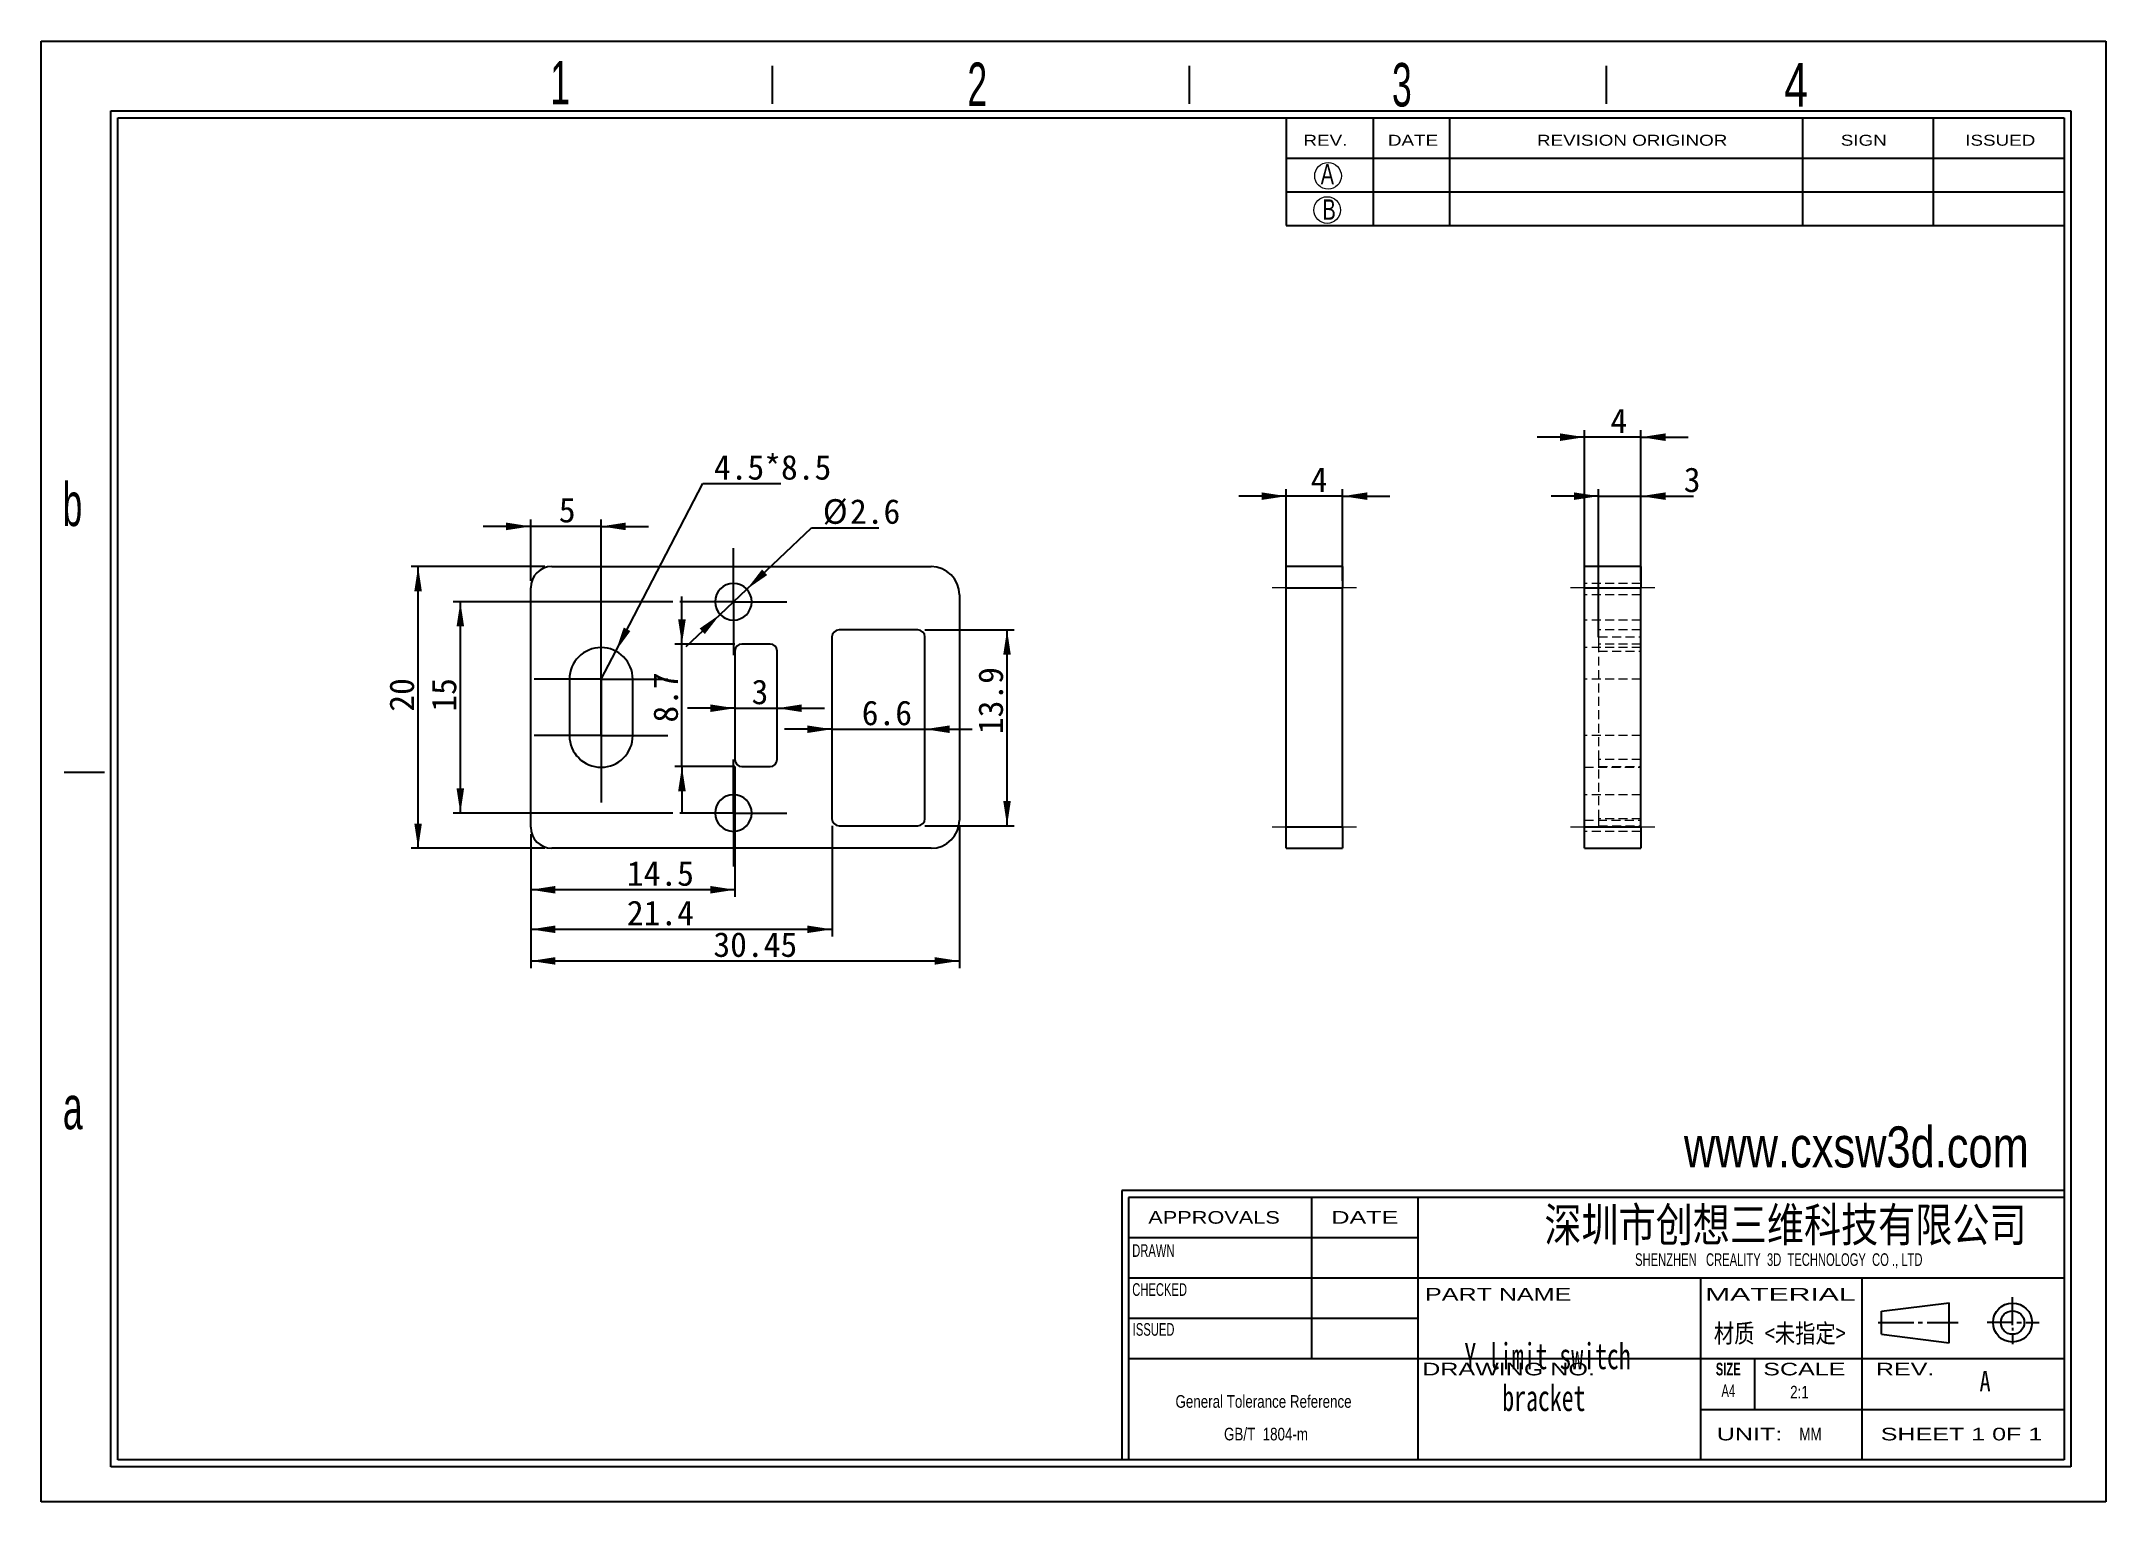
# Model space of a CAD drawing. Header units: millimetres. Extents: x 2 to 295, y 1 to 209.
import ezdxf

# ---------------------------------------------------------------- set-up
doc = ezdxf.new("R2010")
doc.units = ezdxf.units.MM
for name, pattern in [('CENTER', [10.16, 6.35, -1.27, 1.27, -1.27]), ('CENTERX2', [20.32, 12.7, -2.54, 2.54, -2.54]), ('HIDDEN', [1.905, 1.27, -0.635])]:
    doc.linetypes.add(name, pattern=pattern)
doc.layers.add('DIM', color=5, linetype='Continuous')
doc.layers.add('SLD-0', color=179, linetype='Continuous')
doc.layers.add('中心线', color=1, linetype='CENTER', lineweight=25)
doc.styles.add('SLDTEXTSTYLE0', font='arial.ttf', dxfattribs={"width": 0.7584})
doc.styles.add('SLDTEXTSTYLE1', font='arial.ttf', dxfattribs={"width": 0.63516})
doc.styles.add('SLDTEXTSTYLE10', font='', dxfattribs={"width": 0.67})
doc.styles.add('SLDTEXTSTYLE11', font='')
doc.styles.add('SLDTEXTSTYLE2', font='GOTHIC.TTF', dxfattribs={"width": 0.7304})
doc.styles.add('SLDTEXTSTYLE3', font='GOTHIC.TTF', dxfattribs={"width": 0.61171})
doc.styles.add('SLDTEXTSTYLE4', font='arialbd.ttf', dxfattribs={"width": 0.63516})
doc.styles.add('SLDTEXTSTYLE5', font='arial.ttf', dxfattribs={"width": 1.422})
doc.styles.add('SLDTEXTSTYLE6', font='arial.ttf', dxfattribs={"width": 1.2324})
doc.styles.add('SLDTEXTSTYLE7', font='arial.ttf', dxfattribs={"width": 1.7064})
doc.styles.add('SLDTEXTSTYLE8', font='', dxfattribs={"width": 0.8, "bigfont": 'bigfont'})
doc.styles.add('SLDTEXTSTYLE9', font='', dxfattribs={"width": 0.8})
doc.styles.get('SLDTEXTSTYLE10').set_extended_font_data('宋体')
doc.styles.get('SLDTEXTSTYLE11').set_extended_font_data('宋体')
doc.styles.get('SLDTEXTSTYLE8').set_extended_font_data('宋体', bold=True)
doc.styles.get('SLDTEXTSTYLE9').set_extended_font_data('宋体')
doc.dimstyles.new('SLDDIMSTYLE0', dxfattribs={"dimtxt": 3.5, "dimasz": 3.5, "dimexe": 0, "dimexo": 0.0625, "dimgap": 0.875, "dimtad": 2, "dimlfac": 0.5, "dimrnd": 1e-09, "dimzin": 12, "dimdsep": 46, "dimtxsty": 'SLDTEXTSTYLE10', "dimsah": 1, "dimcen": 0.09, "dimadec": 0, "dimazin": 3, "dimtfac": 1, "dimtofl": 0, "dimtmove": 0, "dimatfit": 3, "dimfxl": 0, "dimfrac": 2, "dimtolj": 1, "dimtzin": 12, "dimarcsym": 0})
doc.dimstyles.new('SLDDIMSTYLE1', dxfattribs={"dimtxt": 3.5, "dimasz": 3.5, "dimexe": 0, "dimexo": 0.0625, "dimgap": 0.875, "dimtad": 2, "dimlfac": 0.5, "dimrnd": 1e-09, "dimzin": 12, "dimdsep": 46, "dimtxsty": 'SLDTEXTSTYLE10', "dimsah": 1, "dimcen": 0.09, "dimadec": 0, "dimazin": 3, "dimtfac": 1, "dimtmove": 0, "dimatfit": 0, "dimfxl": 0, "dimfrac": 2, "dimtolj": 1, "dimtzin": 12, "dimarcsym": 0})
doc.dimstyles.new('SLDDIMSTYLE2', dxfattribs={"dimtxt": 3.5, "dimasz": 3.5, "dimexe": 0, "dimexo": 0.0625, "dimgap": 0.875, "dimtad": 0, "dimtih": 1, "dimtoh": 1, "dimlfac": 0.5, "dimrnd": 1e-09, "dimzin": 12, "dimdsep": 46, "dimtxsty": 'SLDTEXTSTYLE10', "dimsah": 1, "dimcen": 0, "dimadec": 0, "dimazin": 3, "dimtfac": 1, "dimtofl": 0, "dimtmove": 0, "dimatfit": 3, "dimfxl": 0, "dimfrac": 2, "dimtolj": 1, "dimtzin": 12, "dimarcsym": 0})
doc.dimstyles.new('SLDDIMSTYLE3', dxfattribs={"dimtxt": 3.5, "dimasz": 3.5, "dimexe": 0, "dimexo": 0.0625, "dimgap": 0.875, "dimtad": 0, "dimtih": 1, "dimtoh": 1, "dimlfac": 0.5, "dimrnd": 1e-09, "dimzin": 12, "dimdsep": 46, "dimtxsty": 'SLDTEXTSTYLE10', "dimsah": 1, "dimcen": 0, "dimadec": 0, "dimazin": 3, "dimtfac": 1, "dimtmove": 0, "dimatfit": 3, "dimfxl": 0, "dimfrac": 2, "dimtolj": 1, "dimtzin": 12, "dimarcsym": 0})

# ---------------------------------------------------------------- blocks, each defined once
blk = doc.blocks.new('SW_NOTE_0')
at = {"layer": 'SLD-0', "color": 0, "char_height": 1.7927, "attachment_point": 2, "style": 'SLDTEXTSTYLE0'}
for s, insert in [('General Tolerance Reference ', (13.02, 2.31)), (' GB/T  1804-m', (13.11, -2.32))]:
    blk.add_mtext(s, dxfattribs=dict(at, insert=insert))
blk = doc.blocks.new('SW_NOTE_1')
at = {"layer": 'SLD-0', "color": 0, "attachment_point": 2, "style": 'SLDTEXTSTYLE10'}
for s, insert, char_height in [(' Y limit switch ', (11.17, 4.31), 3.7042), ('bracket', (11.5, -1.63), 3.704)]:
    blk.add_mtext(s, dxfattribs=dict(at, insert=insert, char_height=char_height))
blk = doc.blocks.new('_D')
at = {"layer": 'DIM'}
for p, q in [((132.25, 97.08), (132.25, 77.08)), ((71.35, 96.08), (71.35, 77.08)), ((71.35, 78.08), (132.25, 78.08))]:
    blk.add_line(p, q, dxfattribs=at)
for points in [[(71.35, 78.08), (74.85, 77.55), (74.85, 78.62)], [(132.25, 78.08), (128.75, 78.62), (128.75, 77.55)]]:
    blk.add_solid(points, dxfattribs=at)
at = {"layer": 'DIM', "insert": (97.3, 82.16), "char_height": 3.5, "attachment_point": 1, "style": 'SLDTEXTSTYLE11'}
blk.add_mtext('30.45', dxfattribs=at)
blk = doc.blocks.new('_D_1')
at = {"layer": 'DIM'}
for p, q in [((73.35, 134.08), (54.35, 134.08)), ((55.35, 94.08), (55.35, 134.08)), ((73.35, 94.08), (54.35, 94.08))]:
    blk.add_line(p, q, dxfattribs=at)
for points in [[(55.35, 134.08), (54.81, 130.58), (55.88, 130.58)], [(55.35, 94.08), (55.88, 97.58), (54.81, 97.58)]]:
    blk.add_solid(points, dxfattribs=at)
at = {"layer": 'DIM', "insert": (51.27, 113.48), "char_height": 3.5, "attachment_point": 1, "rotation": 90, "style": 'SLDTEXTSTYLE11'}
blk.add_mtext('20', dxfattribs=at)
blk = doc.blocks.new('_D_2')
at = {"layer": 'DIM'}
for p, q in [((91.55, 129.08), (60.35, 129.08)), ((61.35, 99.08), (61.35, 129.08)), ((91.55, 99.08), (60.35, 99.08))]:
    blk.add_line(p, q, dxfattribs=at)
for points in [[(61.35, 129.08), (60.81, 125.58), (61.88, 125.58)], [(61.35, 99.08), (61.88, 102.58), (60.81, 102.58)]]:
    blk.add_solid(points, dxfattribs=at)
at = {"layer": 'DIM', "insert": (57.27, 113.48), "char_height": 3.5, "attachment_point": 1, "rotation": 90, "style": 'SLDTEXTSTYLE11'}
blk.add_mtext('15', dxfattribs=at)
blk = doc.blocks.new('_D_3')
at = {"layer": 'DIM'}
for p, q in [((100.35, 105.68), (100.35, 87.19)), ((71.35, 96.08), (71.35, 87.19)), ((100.35, 88.19), (71.35, 88.19))]:
    blk.add_line(p, q, dxfattribs=at)
for points in [[(71.35, 88.19), (74.85, 87.65), (74.85, 88.73)], [(100.35, 88.19), (96.85, 88.73), (96.85, 87.65)]]:
    blk.add_solid(points, dxfattribs=at)
at = {"layer": 'DIM', "insert": (85.01, 92.26), "char_height": 3.5, "attachment_point": 1, "style": 'SLDTEXTSTYLE11'}
blk.add_mtext('14.5', dxfattribs=at)
blk = doc.blocks.new('_D_4')
at = {"layer": 'DIM'}
for p, q in [((114.15, 97.28), (114.15, 81.57)), ((71.35, 96.08), (71.35, 81.57)), ((114.15, 82.57), (71.35, 82.57))]:
    blk.add_line(p, q, dxfattribs=at)
for points in [[(71.35, 82.57), (74.85, 82.04), (74.85, 83.11)], [(114.15, 82.57), (110.65, 83.11), (110.65, 82.04)]]:
    blk.add_solid(points, dxfattribs=at)
at = {"layer": 'DIM', "insert": (85.01, 86.65), "char_height": 3.5, "attachment_point": 1, "style": 'SLDTEXTSTYLE11'}
blk.add_mtext('21.4', dxfattribs=at)
blk = doc.blocks.new('_D_5')
at = {"layer": 'DIM'}
for p, q in [((100.35, 113.97), (93.61, 113.97)), ((100.35, 113.97), (106.35, 113.97)), ((106.35, 113.97), (113.08, 113.97))]:
    blk.add_line(p, q, dxfattribs=at)
for points in [[(100.35, 113.97), (96.85, 114.51), (96.85, 113.43)], [(106.35, 113.97), (109.85, 113.43), (109.85, 114.51)]]:
    blk.add_solid(points, dxfattribs=at)
at = {"layer": 'DIM', "insert": (102.72, 118.04), "char_height": 3.5, "attachment_point": 1, "style": 'SLDTEXTSTYLE11'}
blk.add_mtext('3', dxfattribs=at)
blk = doc.blocks.new('_D_6')
at = {"layer": 'DIM'}
for p, q in [((92.83, 123.08), (92.83, 129.82)), ((100.35, 123.08), (91.83, 123.08)), ((92.83, 105.68), (92.83, 123.08)), ((100.35, 105.68), (91.83, 105.68)), ((92.83, 105.68), (92.83, 98.95))]:
    blk.add_line(p, q, dxfattribs=at)
for points in [[(92.83, 123.08), (93.37, 126.58), (92.29, 126.58)], [(92.83, 105.68), (92.29, 102.18), (93.37, 102.18)]]:
    blk.add_solid(points, dxfattribs=at)
at = {"layer": 'DIM', "insert": (88.76, 111.93), "char_height": 3.5, "attachment_point": 1, "rotation": 90, "style": 'SLDTEXTSTYLE11'}
blk.add_mtext('8.7', dxfattribs=at)
blk = doc.blocks.new('_D_7')
at = {"layer": 'DIM'}
for p, q in [((114.15, 110.99), (107.41, 110.99)), ((114.15, 110.99), (127.35, 110.99)), ((127.35, 110.99), (134.08, 110.99))]:
    blk.add_line(p, q, dxfattribs=at)
for points in [[(114.15, 110.99), (110.65, 111.52), (110.65, 110.45)], [(127.35, 110.99), (130.85, 110.45), (130.85, 111.52)]]:
    blk.add_solid(points, dxfattribs=at)
at = {"layer": 'DIM', "insert": (118.38, 115.06), "char_height": 3.5, "attachment_point": 1, "style": 'SLDTEXTSTYLE11'}
blk.add_mtext('6.6', dxfattribs=at)
blk = doc.blocks.new('_D_8')
at = {"layer": 'DIM'}
for p, q in [((127.35, 125.08), (140.02, 125.08)), ((139.02, 97.28), (139.02, 125.08)), ((127.35, 97.28), (140.02, 97.28))]:
    blk.add_line(p, q, dxfattribs=at)
for points in [[(139.02, 125.08), (138.48, 121.58), (139.55, 121.58)], [(139.02, 97.28), (139.55, 100.78), (138.48, 100.78)]]:
    blk.add_solid(points, dxfattribs=at)
at = {"layer": 'DIM', "insert": (134.94, 110.29), "char_height": 3.5, "attachment_point": 1, "rotation": 90, "style": 'SLDTEXTSTYLE11'}
blk.add_mtext('13.9', dxfattribs=at)
blk = doc.blocks.new('_D_9')
at = {"layer": 'DIM'}
for p, q in [((71.35, 132.08), (71.35, 140.79)), ((81.35, 120.58), (81.35, 140.79)), ((71.35, 139.79), (64.61, 139.79)), ((81.35, 139.79), (71.35, 139.79)), ((81.35, 139.79), (88.08, 139.79))]:
    blk.add_line(p, q, dxfattribs=at)
for points in [[(71.35, 139.79), (67.85, 140.33), (67.85, 139.25)], [(81.35, 139.79), (84.85, 139.25), (84.85, 140.33)]]:
    blk.add_solid(points, dxfattribs=at)
at = {"layer": 'DIM', "insert": (75.34, 143.86), "char_height": 3.5, "attachment_point": 1, "style": 'SLDTEXTSTYLE11'}
blk.add_mtext('5', dxfattribs=at)
blk = doc.blocks.new('_D_10')
at = {"layer": 'DIM'}
for p, q in [((83.42, 122.08), (95.79, 145.86)), ((95.79, 145.86), (106.9, 145.86)), ((81.35, 118.08), (83.42, 122.08))]:
    blk.add_line(p, q, dxfattribs=at)
blk.add_solid([(83.42, 122.08), (85.51, 124.93), (84.56, 125.43)], dxfattribs=at)
at = {"layer": 'DIM', "insert": (97.38, 149.93), "char_height": 3.5, "attachment_point": 1, "style": 'SLDTEXTSTYLE11'}
blk.add_mtext('4.5*8.5', dxfattribs=at)
blk = doc.blocks.new('_D_11')
at = {"layer": 'DIM'}
for p, q in [((102.04, 130.87), (111.25, 139.59)), ((111.25, 139.59), (120.79, 139.59)), ((98.26, 127.3), (102.04, 130.87)), ((98.26, 127.3), (93.37, 122.67))]:
    blk.add_line(p, q, dxfattribs=at)
blk.add_arc((100.15, 129.08), 2.6, 202.3543, 248.9625, dxfattribs=at)
for points in [[(102.04, 130.87), (104.95, 132.88), (104.21, 133.67)], [(98.26, 127.3), (95.34, 125.29), (96.08, 124.5)]]:
    blk.add_solid(points, dxfattribs=at)
at = {"layer": 'DIM', "char_height": 3.5, "attachment_point": 1, "style": 'SLDTEXTSTYLE11'}
for s, insert in [('%%c', (112.84, 143.66)), ('2.6', (116.71, 143.66))]:
    blk.add_mtext(s, dxfattribs=dict(at, insert=insert))
blk = doc.blocks.new('SW_CENTERMARKSYMBOL_0')
at = {"layer": '中心线', "color": 0}
for p, q in [((0, 5), (0, 9.5)), ((0, 0), (0, 5)), ((-5, 0), (-9.5, 0)), ((0, 0), (-5, 0)), ((0, 0), (0, -5)), ((0, 0), (5, 0)), ((5, 0), (9.5, 0)), ((0, -5), (0, -9.5))]:
    blk.add_line(p, q, dxfattribs=at)
blk = doc.blocks.new('SW_CENTERMARKSYMBOL_1')
at = {"layer": '中心线', "color": 0}
for p, q in [((0, 5), (0, 9.5)), ((0, 0), (0, 5)), ((-5, 0), (-9.5, 0)), ((0, 0), (-5, 0)), ((0, 0), (0, -5)), ((0, 0), (5, 0)), ((5, 0), (9.5, 0)), ((0, -5), (0, -9.5))]:
    blk.add_line(p, q, dxfattribs=at)
blk = doc.blocks.new('SW_CENTERMARKSYMBOL_2')
at = {"layer": '中心线', "color": 0}
for p, q in [((0, 5), (0, 7.6)), ((0, 0), (0, 5)), ((-5, 0), (-7.6, 0)), ((0, 0), (-5, 0)), ((0, 0), (0, -5)), ((0, 0), (5, 0)), ((5, 0), (7.6, 0)), ((0, -5), (0, -7.6))]:
    blk.add_line(p, q, dxfattribs=at)
blk = doc.blocks.new('SW_CENTERMARKSYMBOL_3')
at = {"layer": '中心线', "color": 0}
for p, q in [((0, 5), (0, 7.6)), ((0, 0), (0, 5)), ((-5, 0), (-7.6, 0)), ((0, 0), (-5, 0)), ((0, 0), (0, -5)), ((0, 0), (5, 0)), ((5, 0), (7.6, 0)), ((0, -5), (0, -7.6))]:
    blk.add_line(p, q, dxfattribs=at)
blk = doc.blocks.new('_D_12')
at = {"layer": 'DIM'}
for p, q in [((178.69, 144.08), (171.96, 144.08)), ((178.69, 132.08), (178.69, 145.08)), ((186.69, 144.08), (178.69, 144.08)), ((186.69, 132.08), (186.69, 145.08)), ((186.69, 144.08), (193.42, 144.08))]:
    blk.add_line(p, q, dxfattribs=at)
for points in [[(178.69, 144.08), (175.19, 144.62), (175.19, 143.55)], [(186.69, 144.08), (190.19, 143.55), (190.19, 144.62)]]:
    blk.add_solid(points, dxfattribs=at)
at = {"layer": 'DIM', "insert": (182.15, 148.16), "char_height": 3.5, "attachment_point": 1, "style": 'SLDTEXTSTYLE11'}
blk.add_mtext('4', dxfattribs=at)
blk = doc.blocks.new('_D_13')
at = {"layer": 'DIM'}
for p, q in [((223.07, 144.08), (216.34, 144.08)), ((223.07, 124.08), (223.07, 145.08)), ((223.07, 144.08), (229.07, 144.08)), ((229.07, 132.08), (229.07, 145.08)), ((229.07, 144.08), (236.52, 144.08))]:
    blk.add_line(p, q, dxfattribs=at)
for points in [[(223.07, 144.08), (219.57, 144.62), (219.57, 143.55)], [(229.07, 144.08), (232.57, 143.55), (232.57, 144.62)]]:
    blk.add_solid(points, dxfattribs=at)
at = {"layer": 'DIM', "insert": (235.16, 148.16), "char_height": 3.5, "attachment_point": 1, "style": 'SLDTEXTSTYLE11'}
blk.add_mtext('3', dxfattribs=at)
blk = doc.blocks.new('_D_14')
at = {"layer": 'DIM'}
for p, q in [((221.07, 132.08), (221.07, 153.46)), ((229.07, 132.08), (229.07, 153.46)), ((221.07, 152.46), (214.34, 152.46)), ((229.07, 152.46), (221.07, 152.46)), ((229.07, 152.46), (235.8, 152.46))]:
    blk.add_line(p, q, dxfattribs=at)
for points in [[(221.07, 152.46), (217.57, 153), (217.57, 151.92)], [(229.07, 152.46), (232.57, 151.92), (232.57, 153)]]:
    blk.add_solid(points, dxfattribs=at)
at = {"layer": 'DIM', "insert": (224.75, 156.53), "char_height": 3.5, "attachment_point": 1, "style": 'SLDTEXTSTYLE11'}
blk.add_mtext('4', dxfattribs=at)

msp = doc.modelspace()

# ---------------------------------------------------------------- linework, layer by layer
at = {"color": 7, "linetype": 'Continuous', "lineweight": 25}
for p, q in [((74.346, 134.085), (128.246, 134.085)), ((178.689, 131.085), (178.689, 134.085)), ((186.689, 134.085), (178.689, 134.085)), ((186.689, 134.085), (186.689, 131.085)), ((221.072, 131.085), (221.072, 134.085)), ((229.072, 134.085), (221.072, 134.085)), ((229.072, 134.085), (229.072, 131.085)), ((71.346, 97.085), (71.346, 131.085)), ((132.246, 130.085), (132.246, 98.085)), ((178.689, 97.085), (178.689, 131.085)), ((178.689, 131.085), (186.689, 131.085)), ((186.689, 97.085), (186.689, 131.085)), ((221.072, 97.085), (221.072, 131.085)), ((221.072, 131.085), (229.072, 131.085)), ((229.072, 97.085), (229.072, 131.085)), ((114.146, 124.085), (114.146, 98.285)), ((126.346, 125.085), (115.146, 125.085)), ((127.346, 98.285), (127.346, 124.085)), ((100.346, 122.085), (100.346, 106.685)), ((105.346, 123.085), (101.346, 123.085)), ((106.346, 106.685), (106.346, 122.085)), ((76.846, 118.085), (76.846, 110.085)), ((85.846, 110.085), (85.846, 118.085)), ((101.346, 105.685), (105.346, 105.685)), ((115.146, 97.285), (126.346, 97.285)), ((186.689, 97.085), (178.689, 97.085)), ((178.689, 94.085), (178.689, 97.085)), ((186.689, 97.085), (186.689, 94.085)), ((229.072, 97.085), (221.072, 97.085)), ((221.072, 94.085), (221.072, 97.085)), ((229.072, 97.085), (229.072, 94.085)), ((128.246, 94.085), (74.346, 94.085)), ((178.689, 94.085), (186.689, 94.085)), ((221.072, 94.085), (229.072, 94.085))]:
    msp.add_line(p, q, dxfattribs=at)
at = {"color": 7, "linetype": 'HIDDEN', "lineweight": 18}
for p, q in [((229.072, 131.685), (221.072, 131.685)), ((229.072, 130.085), (221.072, 130.085)), ((229.072, 126.485), (221.072, 126.485)), ((229.072, 125.085), (223.072, 125.085)), ((223.072, 124.085), (223.072, 125.085)), ((223.072, 123.085), (223.072, 124.085)), ((223.072, 124.085), (229.072, 124.085)), ((229.072, 122.585), (221.072, 122.585)), ((229.072, 123.085), (223.072, 123.085)), ((223.072, 122.085), (223.072, 123.085)), ((223.072, 122.085), (229.072, 122.085)), ((223.072, 106.685), (223.072, 122.085)), ((229.072, 118.085), (221.072, 118.085)), ((229.072, 110.085), (221.072, 110.085)), ((229.072, 106.685), (223.072, 106.685)), ((223.072, 105.685), (223.072, 106.685)), ((223.072, 105.685), (229.072, 105.685)), ((223.072, 98.285), (223.072, 105.685)), ((221.072, 105.585), (229.072, 105.585)), ((229.072, 101.685), (221.072, 101.685)), ((221.072, 98.085), (229.072, 98.085)), ((223.072, 97.285), (223.072, 98.285)), ((229.072, 98.285), (223.072, 98.285)), ((223.072, 97.285), (229.072, 97.285)), ((229.072, 96.485), (221.072, 96.485))]:
    msp.add_line(p, q, dxfattribs=at)
at = {"color": 7, "linetype": 'Continuous', "lineweight": 25}
for centre, radius, start, end in [((74.346, 131.085), 3, 90, 180), ((128.246, 130.085), 4, 0, 90), ((100.146, 129.085), 2.6, 90, 270), ((100.146, 129.085), 2.6, 270, 90), ((115.146, 124.085), 1, 90, 180), ((126.346, 124.085), 1, 0, 90), ((81.346, 118.085), 4.5, 0, 180), ((101.346, 122.085), 1, 90, 180), ((105.346, 122.085), 1, 0, 90), ((81.346, 110.085), 4.5, 180, 0), ((101.346, 106.685), 1, 180, 270), ((105.346, 106.685), 1, 270, 0), ((100.146, 99.085), 2.6, 90, 270), ((100.146, 99.085), 2.6, 270, 90), ((74.346, 97.085), 3, 180, 270), ((115.146, 98.285), 1, 180, 270), ((126.346, 98.285), 1, 270, 0), ((128.246, 98.085), 4, 270, 0)]:
    msp.add_arc(centre, radius, start, end, dxfattribs=at)
at = {"layer": 'SLD-0'}
for p, q in [((1.812, 208.674), (295.107, 208.674)), ((1.812, 1.294), (1.812, 208.674)), ((295.107, 208.674), (295.107, 1.294)), ((12.675, 7.219), (12.675, 197.811)), ((12.675, 197.811), (289.181, 197.811)), ((252.017, 197.811), (252.017, 182.514)), ((270.599, 197.811), (270.599, 182.514)), ((289.181, 197.811), (289.181, 7.219)), ((289.181, 7.219), (12.675, 7.219)), ((295.107, 1.294), (1.812, 1.294))]:
    msp.add_line(p, q, dxfattribs=at)
at = {"layer": 'SLD-0', "color": 6, "linetype": 'Continuous'}
for p, q in [((105.701, 199.786), (105.701, 205.169)), ((164.952, 199.786), (164.952, 205.169)), ((224.204, 199.786), (224.204, 205.169)), ((11.687, 6.231), (11.687, 198.799)), ((11.687, 198.799), (290.169, 198.799)), ((290.169, 198.799), (290.169, 6.231)), ((10.805, 104.853), (5.068, 104.853)), ((290.169, 6.231), (11.687, 6.231))]:
    msp.add_line(p, q, dxfattribs=at)
at = {"layer": 'SLD-0', "color": 179, "linetype": 'Continuous'}
for p, q in [((178.659, 197.811), (178.659, 182.514)), ((191.05, 197.811), (191.05, 182.514)), ((201.886, 197.811), (201.886, 182.514)), ((178.659, 192.074), (289.181, 192.074)), ((178.659, 187.294), (289.181, 187.294)), ((178.659, 182.514), (289.181, 182.514)), ((289.181, 45.462), (155.33, 45.462)), ((155.33, 45.462), (155.33, 7.219)), ((289.181, 44.506), (156.286, 44.506)), ((156.286, 44.506), (156.286, 7.219)), ((182.281, 44.506), (182.281, 21.56)), ((197.398, 44.506), (197.398, 7.219)), ((197.398, 38.77), (156.286, 38.77)), ((289.181, 33.033), (156.286, 33.033)), ((237.553, 33.033), (237.553, 7.219)), ((260.499, 7.219), (260.499, 33.033)), ((263.255, 28.354), (272.888, 29.538)), ((272.888, 23.846), (272.888, 29.538)), ((281.869, 26.35), (281.869, 30.316)), ((197.398, 27.297), (156.286, 27.297)), ((262.786, 26.733), (267.83, 26.733)), ((263.255, 25.106), (263.255, 28.354)), ((268.461, 26.733), (269.091, 26.733)), ((269.722, 26.733), (274.136, 26.733)), ((281.869, 26.733), (278.268, 26.733)), ((282.5, 26.733), (283.13, 26.733)), ((283.761, 26.733), (285.653, 26.733)), ((263.255, 25.106), (272.888, 23.846)), ((281.869, 25.966), (281.869, 25.583)), ((281.869, 25.2), (281.869, 23.667)), ((289.181, 21.56), (156.286, 21.56)), ((245.202, 21.56), (245.202, 14.39)), ((237.553, 14.39), (289.181, 14.39))]:
    msp.add_line(p, q, dxfattribs=at)
at = {"layer": 'SLD-0', "lineweight": 18}
for centre in [(184.622, 189.564), (184.499, 184.715)]:
    msp.add_circle(centre, 1.894, dxfattribs=at)
at = {"layer": 'SLD-0', "color": 179, "linetype": 'Continuous'}
for radius in [2.771, 1.669]:
    msp.add_circle((281.869, 26.733), radius, dxfattribs=at)
at = {"layer": '中心线', "linetype": 'CENTERX2', "lineweight": 18}
for p, q in [((188.689, 131.085), (176.689, 131.085)), ((231.072, 131.085), (219.072, 131.085)), ((188.689, 97.085), (176.689, 97.085)), ((231.072, 97.085), (219.072, 97.085))]:
    msp.add_line(p, q, dxfattribs=at)

# ---------------------------------------------------------------- block references
at = {"layer": 'SLD-0'}
msp.add_blockref('SW_NOTE_1', (203.791, 19.507), dxfattribs=at)
at = {"layer": 'SLD-0', "color": 179}
msp.add_blockref('SW_NOTE_0', (162.438, 14.111), dxfattribs=at)
at = {"layer": '中心线'}
for name, p in [('SW_CENTERMARKSYMBOL_2', (100.146, 129.085)), ('SW_CENTERMARKSYMBOL_1', (81.346, 118.085)), ('SW_CENTERMARKSYMBOL_0', (81.346, 110.085)), ('SW_CENTERMARKSYMBOL_3', (100.146, 99.085))]:
    msp.add_blockref(name, p, dxfattribs=at)

# ---------------------------------------------------------------- texts
at = {"layer": 'SLD-0'}
for s, insert, char_height, attachment_point, style in [('1', (74.111, 205.899), 6.172, 1, 'SLDTEXTSTYLE3'), ('2', (133.388, 205.655), 6.172, 1, 'SLDTEXTSTYLE3'), ('3', (193.707, 205.593), 6.172, 1, 'SLDTEXTSTYLE3'), ('4', (249.441, 205.587), 6.172, 1, 'SLDTEXTSTYLE2'), ('A', (183.578, 191.252), 2.903, 1, 'SLDTEXTSTYLE2'), ('B', (183.832, 186.237), 2.903, 1, 'SLDTEXTSTYLE2'), ('b', (4.835, 146.019), 6.172, 1, 'SLDTEXTSTYLE3'), ('a', (4.88, 60.351), 6.172, 1, 'SLDTEXTSTYLE3'), ('深圳市创想三维科技有限公司', (249.607, 43.039), 4.82808, 2, 'SLDTEXTSTYLE8'), ('材质 <未指定> ', (248.815, 26.525), 2.6458, 2, 'SLDTEXTSTYLE8'), ('A', (277.178, 19.854), 2.91, 1, 'SLDTEXTSTYLE9')]:
    msp.add_mtext(s, dxfattribs=dict(at, insert=insert, char_height=char_height, attachment_point=attachment_point, style=style))
at = {"layer": 'SLD-0', "color": 179}
for s, insert, char_height, attachment_point, style in [('REV.', (181.129, 195.4), 1.5536, 1, 'SLDTEXTSTYLE6'), ('DATE', (193.126, 195.4), 1.5536, 1, 'SLDTEXTSTYLE6'), ('REVISION ORIGINOR', (214.308, 195.4), 1.55363, 1, 'SLDTEXTSTYLE6'), ('SIGN', (257.466, 195.4), 1.5536, 1, 'SLDTEXTSTYLE6'), ('ISSUED', (275.148, 195.4), 1.5536, 1, 'SLDTEXTSTYLE6'), ('APPROVALS', (168.427, 42.563), 1.7927, 2, 'SLDTEXTSTYLE6'), ('DATE', (189.85, 42.563), 1.7927, 2, 'SLDTEXTSTYLE5'), ('DRAWN', (159.804, 37.853), 1.7927, 2, 'SLDTEXTSTYLE1'), ('SHENZHEN   CREALITY  3D  TECHNOLOGY  CO ., LTD', (248.66, 36.569), 1.79265, 2, 'SLDTEXTSTYLE1'), ('CHECKED', (160.696, 32.315), 1.7927, 2, 'SLDTEXTSTYLE1'), ('PART NAME', (208.794, 31.645), 1.7927, 2, 'SLDTEXTSTYLE5'), ('MATERIAL', (248.88, 31.645), 1.7927, 2, 'SLDTEXTSTYLE7'), ('ISSUED', (159.837, 26.654), 1.7927, 2, 'SLDTEXTSTYLE1'), ('DRAWING NO.', (210.268, 21.022), 1.79265, 2, 'SLDTEXTSTYLE5'), ('SIZE', (241.479, 21.022), 1.7927, 2, 'SLDTEXTSTYLE4'), ('SCALE', (252.289, 21.022), 1.7927, 2, 'SLDTEXTSTYLE5'), ('REV.', (266.61, 21.022), 1.7927, 2, 'SLDTEXTSTYLE5'), ('A4', (241.49, 17.953), 1.7927, 2, 'SLDTEXTSTYLE1'), ('2:1', (251.596, 17.745), 1.7927, 2, 'SLDTEXTSTYLE0'), ('UNIT:', (244.499, 11.791), 1.7927, 2, 'SLDTEXTSTYLE5'), ('MM', (253.161, 11.791), 1.7927, 2, 'SLDTEXTSTYLE0'), ('SHEET 1 0F 1', (274.62, 11.791), 1.79265, 2, 'SLDTEXTSTYLE5')]:
    msp.add_mtext(s, dxfattribs=dict(at, insert=insert, char_height=char_height, attachment_point=attachment_point, style=style))
at = {"layer": 'SLD-0', "color": 5, "insert": (235.183, 54.585), "char_height": 5.82083, "attachment_point": 1, "style": 'SLDTEXTSTYLE0'}
msp.add_mtext('www.cxsw3d.com', dxfattribs=at)

# ---------------------------------------------------------------- dimensions: what is measured, and where the dimension line sits
at = {"layer": 'DIM'}
for base, p1, p2, picture, middle in [((221.072, 152.461), (229.072, 131.085), (221.072, 131.085), '_D_14', (225.435, 152.461)), ((178.689, 144.085), (186.689, 131.085), (178.689, 131.085), '_D_12', (182.828, 144.085)), ((229.072, 144.085), (223.072, 123.085), (229.072, 131.085), '_D_13', (235.844, 144.085))]:
    dim = msp.add_linear_dim(base=base, p1=p1, p2=p2, dimstyle='SLDDIMSTYLE1', dxfattribs=at)
    dim.commit()
    dim.dimension.update_dxf_attribs({"geometry": picture, "text_midpoint": middle, "dimtype": 160})
dim = msp.add_radius_dim(center=(81.346, 118.085), mpoint=(83.422, 122.077), text='4.5*8.5', dimstyle='SLDDIMSTYLE2', override={"dimpost": '<>'}, dxfattribs=at)
dim.commit()
dim.dimension.update_dxf_attribs({"geometry": '_D_10', "text_midpoint": (102.139, 147.896), "dimtype": 164})
for base, p1, p2, angle, dimstyle, picture, middle in [((71.346, 139.789), (81.346, 119.585), (71.346, 131.085), 0, 'SLDDIMSTYLE1', '_D_9', (76.021, 139.789)), ((55.346, 134.085), (74.346, 94.085), (74.346, 134.085), 90, 'SLDDIMSTYLE0', '_D_1', (55.346, 114.845)), ((61.346, 129.085), (92.546, 99.085), (92.546, 129.085), 90, 'SLDDIMSTYLE0', '_D_2', (61.346, 114.845)), ((92.83, 123.085), (101.346, 105.685), (101.346, 123.085), 90, 'SLDDIMSTYLE1', '_D_6', (92.83, 113.968)), ((139.015, 125.085), (126.346, 97.285), (126.346, 125.085), 90, 'SLDDIMSTYLE0', '_D_8', (139.015, 113.017)), ((106.346, 113.968), (100.346, 106.685), (106.346, 106.685), 0, 'SLDDIMSTYLE1', '_D_5', (103.401, 113.968)), ((127.346, 110.986), (114.146, 98.285), (127.346, 98.285), 0, 'SLDDIMSTYLE1', '_D_7', (120.423, 110.986)), ((71.346, 88.192), (100.346, 106.685), (71.346, 97.085), 0, 'SLDDIMSTYLE0', '_D_3', (87.731, 88.192)), ((71.346, 82.574), (114.146, 98.285), (71.346, 97.085), 0, 'SLDDIMSTYLE0', '_D_4', (87.731, 82.574)), ((132.246, 78.085), (71.346, 97.085), (132.246, 98.085), 0, 'SLDDIMSTYLE0', '_D', (100.707, 78.085))]:
    dim = msp.add_linear_dim(base=base, p1=p1, p2=p2, angle=angle, dimstyle=dimstyle, dxfattribs=at)
    dim.commit()
    dim.dimension.update_dxf_attribs({"geometry": picture, "text_midpoint": middle, "dimtype": 160})
dim = msp.add_diameter_dim_2p(p1=(102.035, 130.871), p2=(98.256, 127.299), dimstyle='SLDDIMSTYLE3', dxfattribs=at)
dim.commit()
dim.dimension.update_dxf_attribs({"geometry": '_D_11', "text_midpoint": (116.818, 142.123), "dimtype": 163})

doc.saveas('drawing.dxf')
